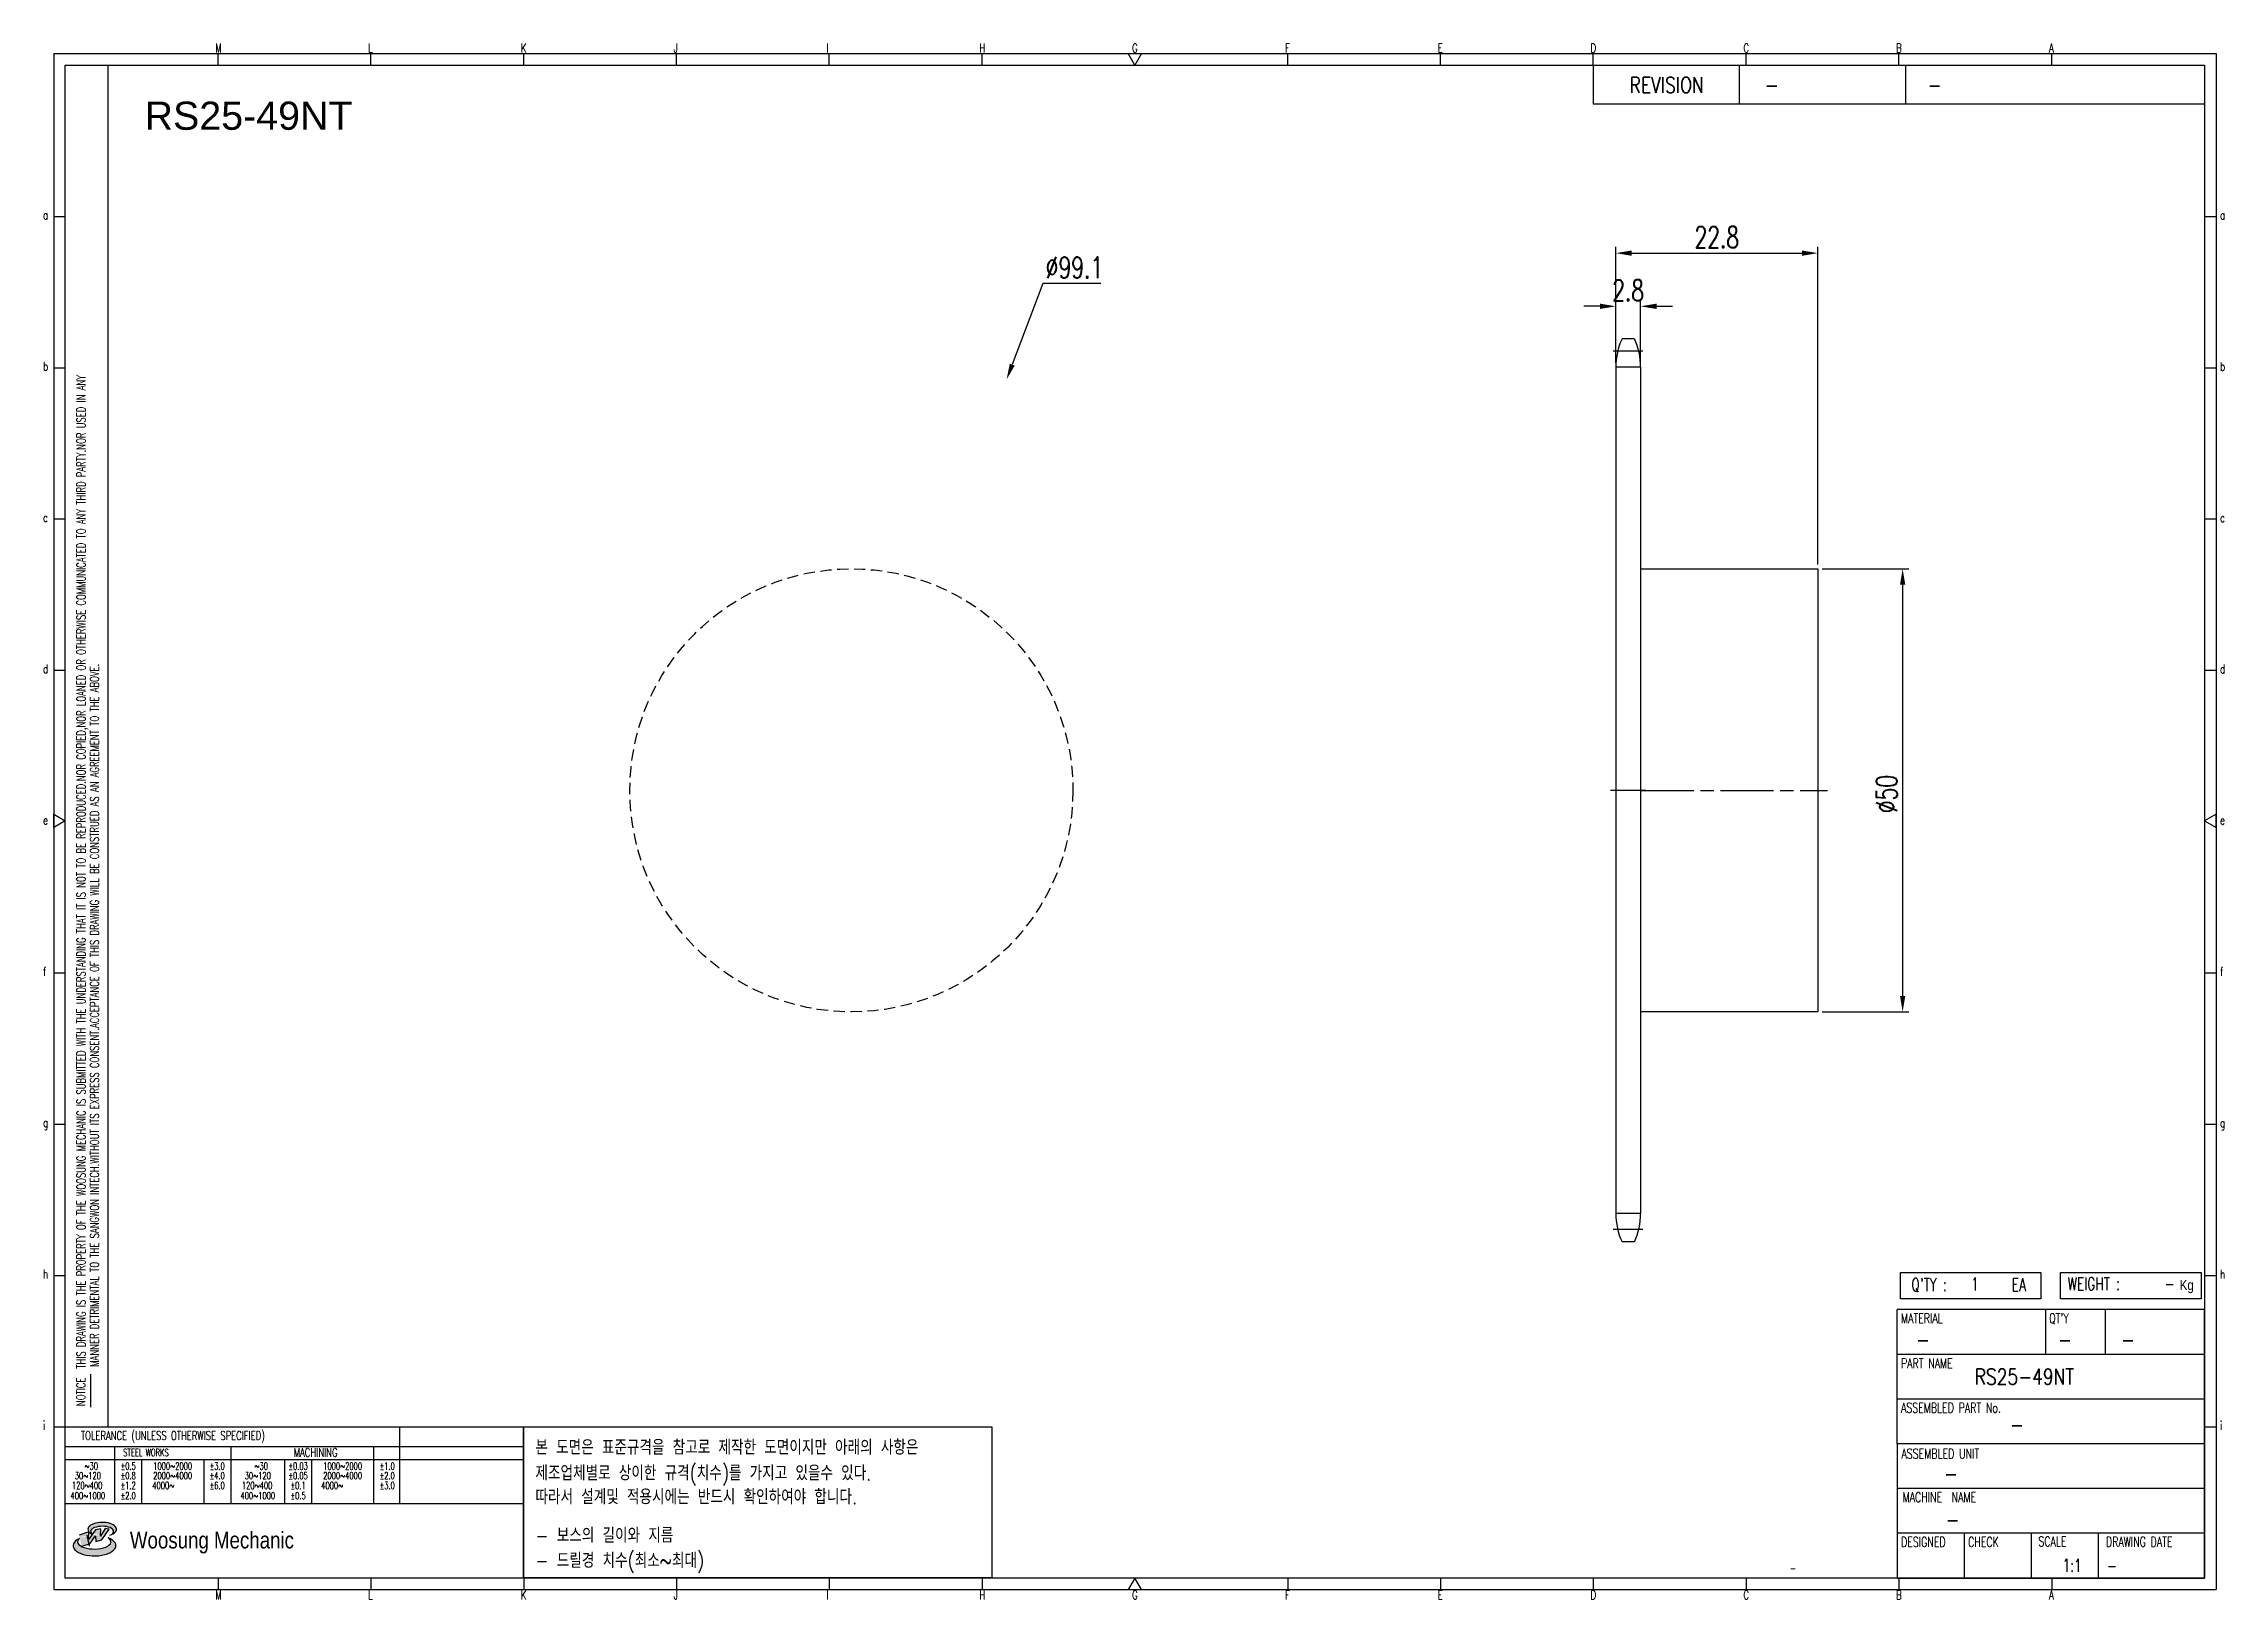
# Model space of a CAD drawing. Header units: millimetres. Extents: x -64913 to -64667, y 1720 to 1896.
import ezdxf
from ezdxf.enums import TextEntityAlignment as Align

# ---------------------------------------------------------------- set-up
doc = ezdxf.new("R2010")
doc.units = ezdxf.units.MM
for name, pattern in [('AM_ISO02W050', [7.5, 6, -1.5]), ('AM_ISO02W050x2', [3.75, 3, -0.75]), ('AM_ISO08W050', [18, 12, -1.5, 3, -1.5]), ('AM_ISO08W050x2', [9, 6, -0.75, 1.5, -0.75]), ('HIDDEN', [9.525, 6.35, -3.175])]:
    doc.linetypes.add(name, pattern=pattern)
for name, color, linetype, lineweight in [('AM_3N', 6, 'AM_ISO02W050', 25), ('AM_7', 4, 'AM_ISO08W050', 25), ('AM_7N', 4, 'AM_ISO08W050', 25)]:
    doc.layers.add(name, color=color, linetype=linetype, lineweight=lineweight)
for name, color, linetype in [('S-DIM', 7, 'Continuous'), ('TITLE', 7, 'Continuous'), ('도면레이아웃', 7, 'Continuous')]:
    doc.layers.add(name, color=color, linetype=linetype)
doc.styles.add('HAN', font='ROMANS.shx', dxfattribs={"width": 0.7, "bigfont": 'whgtxt.shx'})
doc.styles.add('HKD_ST2', font='romans.shx', dxfattribs={"width": 0.7, "height": 4, "bigfont": '@extfont2.shx'})
doc.styles.add('HSG', font='SIMPLEX.shx', dxfattribs={"width": 0.7, "bigfont": 'HSG.shx'})
doc.styles.add('ROMANS', font='romans.shx', dxfattribs={"width": 0.7, "bigfont": 'whgtxt.shx'})
doc.styles.add('SLDTEXTSTYLE4', font='arial.ttf', dxfattribs={"width": 0.8})
doc.styles.get("Standard").update_dxf_attribs({"font": 'arial.ttf'})
doc.dimstyles.new('APP3.5', dxfattribs={"dimtxt": 2.4, "dimasz": 1.8, "dimexe": 0.7, "dimexo": 0.5, "dimgap": 0.6, "dimtad": 1, "dimtoh": 1, "dimdec": 1, "dimrnd": 0.01, "dimzin": 9, "dimdsep": 46, "dimtxsty": 'HSG', "dimcen": 0, "dimclrd": 1, "dimclre": 1, "dimclrt": 256, "dimazin": 2, "dimtp": 1, "dimtm": 1, "dimtfac": 0.5, "dimtdec": 1, "dimtofl": 0, "dimtmove": 0, "dimatfit": 3, "dimfxl": 0, "dimtvp": 1, "dimtolj": 2, "dimlwd": -1, "dimlwe": -1, "dimarcsym": 0})

# ---------------------------------------------------------------- blocks, each defined once
blk = doc.blocks.new('fyjkfytuj')
for p, q in [((-66537.93, 409.63), (-66517.93, 409.63)), ((-66517.93, 409.63), (-66517.93, 359.63)), ((-66517.93, 359.63), (-66537.93, 359.63))]:
    blk.add_line(p, q)
at = {"layer": 'AM_7N', "linetype": 'AM_ISO08W050x2'}
blk.add_line((-66537.93, 384.63), (-66516.85, 384.63), dxfattribs=at)
blk = doc.blocks.new('SUYWSHJH')
at = {"layer": '도면레이아웃'}
h = blk.add_hatch(color=10, dxfattribs=at)
h.paths.add_polyline_path([(1.544, 35.177), (1.554, 34.966), (1.779, 35.034), (2.054, 35.422), (1.908, 35.446), (1.728, 35.167), (1.741, 35.439), (1.547, 35.405), (1.292, 35.041), (1.295, 35.33), (0.943, 35.208), (1.03, 34.8), (1.336, 34.885)])
edge = h.paths.add_edge_path()
edge.add_ellipse((1.795, 35.421), major_axis=(-0.53, 0), ratio=0.487785, start_angle=122.36065, end_angle=403.39574)
edge.add_line((1.411, 35.244), (1.419, 35.261))
edge.add_ellipse((1.798, 35.344), major_axis=(-0.423, 0), ratio=0.444396, start_angle=131.58977, end_angle=386.19408, ccw=False)
edge = h.paths.add_edge_path()
edge.add_ellipse((1.512, 34.815), major_axis=(-0.793, 0), ratio=0.480113, start_angle=314.67633, end_angle=590.85213)
edge.add_ellipse((1.501, 34.958), major_axis=(-0.62, 0), ratio=0.43311, start_angle=331.7024, end_angle=574.42495, ccw=False)
for p, q in [((0, 90.118), (80.15, 90.118)), ((0, 90.118), (0, 33.191)), ((6.089, 89.693), (6.089, 90.118)), ((11.753, 89.693), (11.753, 90.118)), ((17.418, 89.693), (17.418, 90.118)), ((23.082, 89.693), (23.082, 90.118)), ((28.746, 89.693), (28.746, 90.118)), ((34.411, 89.693), (34.411, 90.118)), ((45.739, 89.693), (45.739, 90.118)), ((51.404, 89.693), (51.404, 90.118)), ((57.068, 89.693), (57.068, 90.118)), ((62.732, 89.693), (62.732, 90.118)), ((68.397, 89.693), (68.397, 90.118)), ((74.061, 89.693), (74.061, 90.118)), ((80.15, 90.118), (80.15, 33.191)), ((0, 84.085), (0.425, 84.085)), ((79.725, 84.085), (80.15, 84.085)), ((0, 78.478), (0.425, 78.478)), ((79.725, 78.478), (80.15, 78.478)), ((0, 72.87), (0.425, 72.87)), ((79.725, 72.87), (80.15, 72.87)), ((0, 67.262), (0.425, 67.262)), ((79.725, 67.262), (80.15, 67.262)), ((0, 56.047), (0.425, 56.047)), ((79.725, 56.047), (80.15, 56.047)), ((0, 50.439), (0.425, 50.439)), ((79.725, 50.439), (80.15, 50.439)), ((0, 44.832), (0.425, 44.832)), ((79.725, 44.832), (80.15, 44.832)), ((1.377, 39.947), (1.377, 41.174)), ((0, 39.224), (0.425, 39.224)), ((79.725, 39.224), (80.15, 39.224)), ((0, 33.191), (80.15, 33.191)), ((6.089, 33.616), (6.089, 33.191)), ((11.753, 33.616), (11.753, 33.191)), ((17.418, 33.616), (17.418, 33.191)), ((23.082, 33.616), (23.082, 33.191)), ((28.746, 33.616), (28.746, 33.191)), ((34.411, 33.616), (34.411, 33.191)), ((45.739, 33.616), (45.739, 33.191)), ((51.404, 33.616), (51.404, 33.191)), ((57.068, 33.616), (57.068, 33.191)), ((62.732, 33.616), (62.732, 33.191)), ((68.397, 33.616), (68.397, 33.191)), ((74.061, 33.616), (74.061, 33.191))]:
    blk.add_line(p, q)
at = {"color": 2}
for p, q in [((2.017, 39.224), (2.017, 89.693)), ((0.425, 39.224), (17.418, 39.224)), ((12.816, 39.224), (12.816, 36.382)), ((17.418, 33.616), (17.418, 39.224)), ((0.425, 38.487), (17.418, 38.487)), ((0.425, 38.012), (17.418, 38.012)), ((2.257, 38.487), (2.257, 36.382)), ((3.257, 38.012), (3.257, 36.382)), ((5.557, 38.012), (5.557, 36.382)), ((6.557, 38.5), (6.557, 36.382)), ((8.557, 38.012), (8.557, 36.382)), ((9.557, 38.026), (9.557, 36.382)), ((11.857, 38.487), (11.857, 36.382)), ((0.425, 36.382), (17.418, 36.382))]:
    blk.add_line(p, q, dxfattribs=at)
at = {"color": 6, "ltscale": 0.5}
for p, q in [((57.068, 89.693), (57.068, 88.246)), ((62.47, 89.693), (62.47, 88.246)), ((68.635, 89.693), (68.635, 88.246)), ((79.725, 88.246), (57.068, 88.246)), ((68.336, 38.59), (68.336, 43.563)), ((79.725, 43.563), (68.336, 43.563)), ((73.827, 43.563), (73.827, 41.905)), ((76.037, 43.563), (76.037, 41.905)), ((79.725, 38.59), (79.725, 43.563)), ((79.725, 41.905), (68.336, 41.905)), ((79.725, 40.248), (68.336, 40.248)), ((68.336, 38.59), (68.336, 33.616)), ((79.725, 38.59), (68.336, 38.59)), ((79.725, 33.616), (79.725, 38.59)), ((79.725, 36.932), (68.336, 36.932)), ((79.725, 35.274), (68.336, 35.274)), ((70.822, 33.616), (70.822, 35.274)), ((73.309, 33.616), (73.309, 35.274)), ((75.796, 33.616), (75.796, 35.274)), ((68.336, 33.616), (79.725, 33.616))]:
    blk.add_line(p, q, dxfattribs=at)
for points in [[(40.075, 89.693), (39.83, 90.118), (40.32, 90.118)], [(0.425, 89.693), (79.725, 89.693), (79.725, 33.616), (0.425, 33.616)], [(0.425, 61.679), (0, 61.433), (0, 61.924)], [(79.725, 61.679), (80.15, 61.433), (80.15, 61.924)], [(40.075, 33.616), (39.83, 33.191), (40.32, 33.191)]]:
    blk.add_lwpolyline(points, close=True)
at = {"layer": 'TITLE', "color": 20}
for p, q in [((68.449, 43.961), (68.449, 44.936)), ((68.449, 44.936), (73.654, 44.936)), ((73.654, 44.936), (73.654, 43.961)), ((74.39, 43.961), (74.39, 44.936)), ((74.39, 44.936), (79.595, 44.936)), ((79.595, 44.936), (79.595, 43.961)), ((73.654, 43.961), (68.449, 43.961)), ((79.595, 43.961), (74.39, 43.961))]:
    blk.add_line(p, q, dxfattribs=at)
at = {"layer": '도면레이아웃'}
for p, q in [((1.295, 35.33), (0.943, 35.208)), ((1.03, 34.8), (1.336, 34.885)), ((1.224, 35.208), (1.311, 34.8)), ((1.224, 35.208), (1.224, 35.208)), ((1.547, 35.405), (1.292, 35.041)), ((1.292, 35.041), (1.295, 35.33)), ((1.336, 34.885), (1.544, 35.177)), ((1.419, 35.261), (1.411, 35.244)), ((1.544, 35.177), (1.554, 34.966)), ((1.741, 35.439), (1.547, 35.405)), ((1.554, 34.966), (1.779, 35.034)), ((1.908, 35.446), (1.728, 35.167)), ((1.728, 35.167), (1.741, 35.439)), ((1.779, 35.034), (2.054, 35.422)), ((2.054, 35.422), (1.908, 35.446))]:
    blk.add_line(p, q, dxfattribs=at)
for centre, major_axis, ratio, start_param, end_param in [((1.795, 35.421), (-0.53, 0), 0.487785, 2.135596, 7.040584), ((1.512, 34.815), (-0.793, 0), 0.480113, 5.492138, 10.312315), ((1.501, 34.958), (-0.62, 0), 0.43311, 5.789299, 10.025607), ((1.798, 35.344), (-0.423, 0), 0.444396, 2.296675, 6.740358)]:
    blk.add_ellipse(centre, major_axis=major_axis, ratio=ratio, start_param=start_param, end_param=end_param, dxfattribs=at)
at = {"color": 4, "style": 'HKD_ST2', "width": 0.7}
for s, p in [('M', (5.988, 90.164)), ('L', (11.652, 90.164)), ('K', (17.316, 90.164)), ('J', (22.981, 90.164)), ('I', (28.645, 90.164)), ('H', (34.309, 90.164)), ('G', (39.974, 90.164)), ('F', (45.638, 90.164)), ('E', (51.302, 90.164)), ('D', (56.967, 90.164)), ('C', (62.631, 90.164)), ('B', (68.295, 90.164)), ('A', (73.96, 90.164)), ('a', (-0.395, 83.976)), ('a', (80.305, 83.97)), ('b', (-0.395, 78.368)), ('b', (80.305, 78.362)), ('c', (-0.395, 72.76)), ('c', (80.305, 72.754)), ('d', (-0.395, 67.153)), ('d', (80.305, 67.147)), ('e', (-0.395, 61.545)), ('e', (80.305, 61.539)), ('f', (-0.395, 55.937)), ('f', (80.305, 55.931)), ('g', (-0.395, 50.33)), ('g', (80.305, 50.324)), ('h', (-0.395, 44.722)), ('h', (80.305, 44.716)), ('i', (-0.395, 39.114)), ('i', (80.305, 39.108)), ('M', (5.988, 32.824)), ('L', (11.652, 32.824)), ('K', (17.316, 32.824)), ('J', (22.981, 32.824)), ('I', (28.645, 32.824)), ('H', (34.309, 32.824)), ('G', (39.974, 32.824)), ('F', (45.638, 32.824)), ('E', (51.302, 32.824)), ('D', (56.967, 32.824)), ('C', (62.631, 32.824)), ('B', (68.295, 32.824)), ('A', (73.96, 32.824))]:
    blk.add_text(s, height=0.326, dxfattribs=at).set_placement(p)
for s, height, style, width, p in [('REVISION', 0.5806, 'HAN', 0.8, (58.415, 88.664)), ('-', 0.581, 'HAN', 0.8, (63.426, 88.664)), ('-', 0.581, 'HAN', 0.8, (69.468, 88.664)), ("Q'TY : ", 0.4746, 'HKD_ST2', 0.7, (68.857, 44.253)), ('1', 0.475, 'HKD_ST2', 0.7, (71.071, 44.275)), ('EA', 0.4746, 'HKD_ST2', 0.7, (72.578, 44.253)), ('WEIGHT : ', 0.4746, 'HKD_ST2', 0.7, (74.65, 44.286)), ('-', 0.581, 'HAN', 0.8, (69.029, 42.157)), ('-', 0.581, 'HAN', 0.8, (74.289, 42.157)), ('-', 0.581, 'HAN', 0.8, (76.623, 42.157)), ('-', 0.581, 'HAN', 0.8, (72.515, 39.013)), ('-', 0.581, 'HAN', 0.8, (70.067, 37.189)), ('-', 0.581, 'HAN', 0.8, (70.126, 35.48)), ('1:1', 0.4746, 'HKD_ST2', 0.7, (74.458, 33.848)), ('-', 0.475, 'HKD_ST2', 0.7, (76.112, 33.837))]:
    blk.add_text(s, height=height, dxfattribs=dict(style=style, width=width)).set_placement(p)
at = {"color": 2, "style": 'HKD_ST2', "width": 0.7}
for s, p in [(' THIS DRAWING IS THE PROPERTY OF THE WOOSUNG MECHANIC IS SUBMITTED WITH THE UNDERSTANDING THAT IT IS NOT TO BE REPRODUCED.NOR COPIED,NOR LOANED OR OTHERWISE COMMUNICATED TO ANY THIRD PARTY.NOR USED IN ANY', (1.173, 41.217)), ('MANNER DETRIMENTAL TO THE SANGWON INTECH.WITHOUT ITS EXPRESS CONSENT.ACCEPTANCE OF THIS DRAWING WILL BE CONSTRUED AS AN AGREEMENT TO THE ABOVE.', (1.672, 41.447))]:
    blk.add_text(s, height=0.326266, rotation=90, dxfattribs=at).set_placement(p)
at = {"style": 'HKD_ST2', "width": 0.7}
blk.add_text('-', height=0.475, dxfattribs=at).set_placement((78.613, 44.286), align=Align.RIGHT)
at = {"color": 4, "style": 'HKD_ST2', "width": 0.7}
for s, height, p in [('MATERIAL', 0.3651, (68.474, 43.425)), ("QT'Y", 0.3651, (73.965, 43.425)), ('PART NAME', 0.3651, (68.474, 41.756)), ('ASSEMBLED PART No.', 0.36511, (68.474, 40.109)), ('ASSEMBLED UNIT', 0.36511, (68.49, 38.408)), ('MACHINE  NAME', 0.36511, (68.532, 36.794)), ('DESIGNED', 0.3651, (68.474, 35.136)), ('CHECK', 0.3651, (70.961, 35.136)), ('SCALE', 0.3651, (73.566, 35.153)), ('DRAWING DATE', 0.36511, (76.071, 35.141))]:
    blk.add_text(s, height=height, dxfattribs=at).set_placement(p, align=Align.TOP_LEFT)
at = {"style": 'HKD_ST2', "width": 0.7}
blk.add_text('NOTICE', height=0.3263, rotation=90, dxfattribs=at).set_placement((1.163, 39.988))
for s, height, style, width, p in [('TOLERANCE (UNLESS OTHERWISE SPECIFIED)', 0.32627, 'HKD_ST2', 0.7, (4.417, 38.896)), ('-', 0.326, 'ROMANS', 0.65, (64.469, 33.975))]:
    blk.add_text(s, height=height, dxfattribs=dict(style=style, width=width)).set_placement(p, align=Align.MIDDLE_CENTER)
at = {"color": 4, "style": 'HKD_ST2', "width": 0.7}
for s, height, p in [('STEEL WORKS', 0.26101, (3.416, 38.268)), ('MACHINING', 0.3263, (9.707, 38.27)), ('%%P0.5', 0.261, (2.757, 37.762)), ('%%P0.8', 0.261, (2.757, 37.411)), ('%%P3.0', 0.261, (6.057, 37.762)), ('%%P4.0', 0.261, (6.057, 37.411)), ('%%P0.03', 0.261, (9.057, 37.762)), ('%%P0.05', 0.261, (9.057, 37.411)), ('%%P1.0', 0.261, (12.357, 37.762)), ('%%P2.0', 0.261, (12.357, 37.411)), ('%%P1.2', 0.261, (2.757, 37.045)), ('%%P2.0', 0.261, (2.757, 36.67)), ('%%P6.0', 0.261, (6.057, 37.045)), ('%%P0.1', 0.261, (9.057, 37.045)), ('%%P0.5', 0.261, (9.057, 36.67)), ('%%P3.0', 0.261, (12.357, 37.045))]:
    blk.add_text(s, height=height, dxfattribs=at).set_placement(p, align=Align.MIDDLE)
for s, height, p in [('30%%126120', 0.261, (1.263, 37.411)), ('%%12630', 0.261, (1.389, 37.762)), ('2000%%1264000', 0.26101, (4.407, 37.411)), ('1000%%1262000', 0.26101, (4.407, 37.762)), ('30%%126120', 0.261, (7.563, 37.411)), ('%%12630', 0.261, (7.689, 37.762)), ('2000%%1264000', 0.26101, (10.707, 37.411)), ('1000%%1262000', 0.26101, (10.707, 37.762)), ('400%%1261000', 0.26101, (1.263, 36.67)), ('120%%126400', 0.26101, (1.237, 37.045)), ('4000%%126', 0.261, (4.061, 37.045)), ('400%%1261000', 0.26101, (7.563, 36.67)), ('120%%126400', 0.26101, (7.537, 37.045)), ('4000%%126', 0.261, (10.321, 37.045))]:
    blk.add_text(s, height=height, dxfattribs=at).set_placement(p, align=Align.MIDDLE_CENTER)
at = {"color": 1, "style": 'SLDTEXTSTYLE4', "width": 0.8}
blk.add_text('Woosung Mechanic', height=0.61957, dxfattribs=at).set_placement((2.822, 34.711))
at = {"layer": 'TITLE', "width": 0.8}
blk.add_text('Kg', height=0.3789, dxfattribs=at).set_placement((78.807, 44.286))
blk = doc.blocks.new('*D18')
at = {"layer": 'Defpoints', "color": 0, "transparency": 16777216}
for p in [(-64732.76, 1866.37), (-64735.56, 1859.51), (-64732.76, 1859.51)]:
    blk.add_point(p, dxfattribs=at)
at = {"layer": 'S-DIM', "color": 1, "transparency": 16777216}
for p, q in [((-64737.36, 1866.37), (-64739.16, 1866.37)), ((-64735.56, 1860.01), (-64735.56, 1867.07)), ((-64732.76, 1860.01), (-64732.76, 1867.07)), ((-64730.96, 1866.37), (-64729.16, 1866.37))]:
    blk.add_line(p, q, dxfattribs=at)
for points in [[(-64737.36, 1866.67), (-64737.36, 1866.07), (-64735.56, 1866.37)], [(-64730.96, 1866.67), (-64730.96, 1866.07), (-64732.76, 1866.37)]]:
    blk.add_solid(points, dxfattribs=at)
at = {"layer": 'S-DIM', "transparency": 16777216, "insert": (-64734.16, 1868.17), "char_height": 2.4, "attachment_point": 5, "style": 'HSG'}
blk.add_mtext('\\A2;2.8', dxfattribs=at)
blk = doc.blocks.new('*D19')
at = {"layer": 'Defpoints', "color": 0, "transparency": 16777216}
for p in [(-64712.76, 1872.37), (-64735.56, 1859.51), (-64712.76, 1836.75)]:
    blk.add_point(p, dxfattribs=at)
at = {"layer": 'S-DIM', "color": 1, "transparency": 16777216}
for p, q in [((-64735.56, 1860.01), (-64735.56, 1873.07)), ((-64712.76, 1837.25), (-64712.76, 1873.07)), ((-64733.76, 1872.37), (-64714.56, 1872.37))]:
    blk.add_line(p, q, dxfattribs=at)
for points in [[(-64733.76, 1872.67), (-64733.76, 1872.07), (-64735.56, 1872.37)], [(-64714.56, 1872.67), (-64714.56, 1872.07), (-64712.76, 1872.37)]]:
    blk.add_solid(points, dxfattribs=at)
at = {"layer": 'S-DIM', "transparency": 16777216, "insert": (-64724.16, 1874.17), "char_height": 2.4, "attachment_point": 5, "style": 'HSG'}
blk.add_mtext('\\A2;22.8', dxfattribs=at)
blk = doc.blocks.new('*D20')
at = {"layer": 'Defpoints', "color": 0, "transparency": 16777216}
for p in [(-64712.76, 1836.75), (-64712.76, 1786.75), (-64703.19, 1786.75)]:
    blk.add_point(p, dxfattribs=at)
at = {"layer": 'S-DIM', "color": 1, "transparency": 16777216}
for p, q in [((-64712.26, 1836.75), (-64702.49, 1836.75)), ((-64703.19, 1834.95), (-64703.19, 1788.55)), ((-64712.26, 1786.75), (-64702.49, 1786.75))]:
    blk.add_line(p, q, dxfattribs=at)
for points in [[(-64703.49, 1834.95), (-64702.89, 1834.95), (-64703.19, 1836.75)], [(-64703.49, 1788.55), (-64702.89, 1788.55), (-64703.19, 1786.75)]]:
    blk.add_solid(points, dxfattribs=at)
at = {"layer": 'S-DIM', "transparency": 16777216, "insert": (-64704.99, 1811.33), "char_height": 2.4, "attachment_point": 5, "rotation": 90, "style": 'HSG'}
blk.add_mtext('\\A2;%%c50', dxfattribs=at)
blk = doc.blocks.new('*D22')
at = {"layer": 'Defpoints', "color": 0, "transparency": 16777216}
for p in [(-64804.31, 1858.11), (-64839.33, 1765.39)]:
    blk.add_point(p, dxfattribs=at)
at = {"layer": 'S-DIM', "color": 1, "transparency": 16777216}
for p, q in [((-64800.21, 1868.96), (-64803.67, 1859.79)), ((-64793.69, 1868.96), (-64800.21, 1868.96))]:
    blk.add_line(p, q, dxfattribs=at)
blk.add_solid([(-64803.95, 1859.9), (-64803.39, 1859.68), (-64804.31, 1858.11)], dxfattribs=at)
at = {"layer": 'S-DIM', "transparency": 16777216, "insert": (-64796.65, 1870.76), "char_height": 2.4, "attachment_point": 5, "style": 'HSG'}
blk.add_mtext('\\A2;∅99.1', dxfattribs=at)

msp = doc.modelspace()

# ---------------------------------------------------------------- linework, layer by layer
for p, q in [((-64733.47, 1862.71), (-64734.85, 1862.71)), ((-64735.56, 1859.51), (-64735.56, 1763.99)), ((-64732.76, 1859.51), (-64732.76, 1763.99)), ((-64733.47, 1760.79), (-64734.85, 1760.79))]:
    msp.add_line(p, q)
at = {"color": 4}
msp.add_lwpolyline([(-64858.81, 1739.94), (-64805.96, 1739.94), (-64805.96, 1722.87), (-64858.81, 1722.87)], close=True, dxfattribs=at)
at = {"color": 2, "linetype": 'HIDDEN', "ltscale": 0.2}
msp.add_circle((-64821.82, 1811.75), 25, dxfattribs=at)
for centre, start, end in [((-64727.96, 1859.51), 155.0989, 180), ((-64740.36, 1859.51), 0, 24.9011), ((-64727.96, 1763.99), 180, 204.9011), ((-64740.36, 1763.99), 335.0989, 0)]:
    msp.add_arc(centre, 7.6, start, end)
at = {"layer": 'AM_3N', "linetype": 'AM_ISO02W050x2'}
for p, q in [((-64732.76, 1859.51), (-64735.56, 1859.51)), ((-64732.76, 1763.99), (-64735.56, 1763.99))]:
    msp.add_line(p, q, dxfattribs=at)
at = {"layer": 'AM_7', "linetype": 'AM_ISO08W050x2'}
for p, q in [((-64732.49, 1861.3), (-64735.87, 1861.3)), ((-64732.18, 1811.75), (-64736.14, 1811.75)), ((-64732.49, 1762.19), (-64735.87, 1762.19))]:
    msp.add_line(p, q, dxfattribs=at)

# ---------------------------------------------------------------- block references
at = {"xscale": 3.0443459904, "yscale": 3.0443459904, "zscale": 3.0443459904}
msp.add_blockref('SUYWSHJH', (-64911.83, 1620.53), dxfattribs=at)
msp.add_blockref('fyjkfytuj', (1805.17, 1427.12))

# ---------------------------------------------------------------- texts
at = {"color": 2}
msp.add_text('RS25-49NT', height=3.181, dxfattribs=at).set_placement((-64901.58, 1886.29))
at = {"style": 'HAN', "width": 0.8}
msp.add_text('RS25-49NT', height=1.768, dxfattribs=at).set_placement((-64695.06, 1744.7))
at = {"color": 4, "style": 'HAN', "width": 0.8}
for s, p in [('본 도면은 표준규격을 참고로 제작한 도면이지만 아래의 사항은', (-64857.48, 1736.78)), ('제조업체별로 상이한 규격(치수)를 가지고 있을수 있다.', (-64857.48, 1733.88)), ('따라서 설계및 적용시에는 반드시 확인하여야 합니다.', (-64857.48, 1731.19)), ('- 보스의 길이와 지름', (-64857.48, 1726.85)), ('- 드릴경 치수(최소~최대)', (-64857.48, 1724.01))]:
    msp.add_text(s, height=1.6724, dxfattribs=at).set_placement(p)

# ---------------------------------------------------------------- dimensions: what is measured, and where the dimension line sits
at = {"layer": 'S-DIM'}
dim = msp.add_linear_dim(base=(-64712.76, 1872.37), p1=(-64735.56, 1859.51), p2=(-64712.76, 1836.75), dimstyle='APP3.5', dxfattribs=at)
dim.commit()
dim.dimension.update_dxf_attribs({"geometry": '*D19', "text_midpoint": (-64724.16, 1874.17)})
dim = msp.add_diameter_dim_2p(p1=(-64839.33, 1765.39), p2=(-64804.31, 1858.11), dimstyle='APP3.5', dxfattribs=at)
dim.commit()
dim.dimension.update_dxf_attribs({"geometry": '*D22', "text_midpoint": (-64796.65, 1868.96), "dimtype": 163})
dim = msp.add_linear_dim(base=(-64732.76, 1866.37), p1=(-64735.56, 1859.51), p2=(-64732.76, 1859.51), dimstyle='APP3.5', dxfattribs=at)
dim.commit()
dim.dimension.update_dxf_attribs({"geometry": '*D18', "text_midpoint": (-64734.16, 1866.37), "dimtype": 160})
dim = msp.add_linear_dim(base=(-64703.19, 1786.75), p1=(-64712.76, 1836.75), p2=(-64712.76, 1786.75), angle=90, text='%%c<>', dimstyle='APP3.5', dxfattribs=at)
dim.commit()
dim.dimension.update_dxf_attribs({"geometry": '*D20', "text_midpoint": (-64703.19, 1811.33), "dimtype": 160})

doc.saveas('drawing.dxf')
